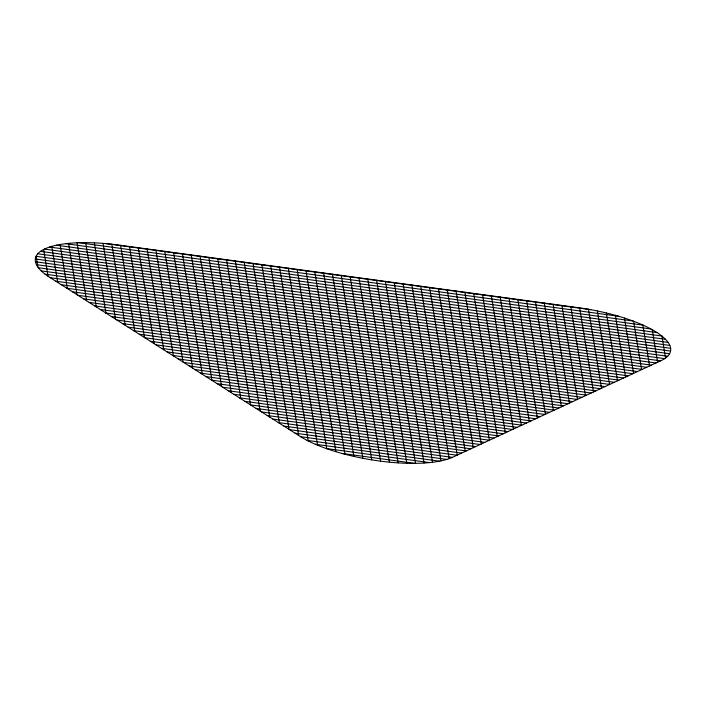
<?xml version="1.0" encoding="UTF-8"?>
<svg xmlns="http://www.w3.org/2000/svg" width="706" height="706" viewBox="0 0 706 706"><rect width="100%" height="100%" fill="white"/><g stroke="black" fill="none" stroke-linecap="round" stroke-linejoin="round"><path stroke-width="1.06" d="M105.935 243.614L590.79 309.687M79.072 242.732L618.588 316.253M65.737 243.685L632.867 320.974M56.462 245.203L643.078 325.139M49.57 247.038L650.906 328.978M44.381 249.103L657.03 332.588M40.533 251.354L661.822 336.021M37.815 253.763L665.476 339.295M36.112 256.304L668.123 342.428M35.335 258.978L669.826 345.437M35.459 261.767L670.647 348.323M36.474 264.679L670.568 351.094M38.38 267.724L669.597 353.732M41.239 270.883L667.673 356.248M45.131 274.193L664.717 358.622M50.188 277.661L660.604 360.837M55.756 281.191L655.971 362.981M61.316 284.73L651.347 365.126M66.885 288.26L646.722 367.27M72.453 291.79L642.089 369.414M78.013 295.329L637.465 371.559M83.582 298.859L632.841 373.712M89.141 302.397L628.208 375.857M94.71 305.927L623.583 378.001M100.278 309.466L618.959 380.146M105.838 312.996L614.326 382.29M111.407 316.535L609.702 384.435M116.967 320.065L605.077 386.579M122.535 323.604L600.444 388.724M128.095 327.134L595.82 390.868M133.663 330.673L591.196 393.013M139.232 334.203L586.562 395.166M144.792 337.742L581.938 397.31M150.36 341.272L577.314 399.455M155.92 344.81L572.681 401.599M161.489 348.34L568.056 403.744M167.057 351.879L563.423 405.888M172.617 355.409L558.799 408.033M178.186 358.948L554.175 410.177M183.745 362.478L549.542 412.322M189.314 366.017L544.917 414.466M194.882 369.547L540.293 416.619M200.442 373.086L535.66 418.764M206.011 376.616L531.036 420.908M211.571 380.146L526.411 423.053M217.139 383.685L521.778 425.197M222.708 387.215L517.154 427.342M228.267 390.753L512.53 429.486M233.836 394.283L507.896 431.631M239.396 397.822L503.272 433.775M244.964 401.352L498.648 435.92M494.015 438.073L250.533 404.891L226.538 259.737M256.093 408.421L489.39 440.217L464.866 292.213M261.661 411.96L484.766 442.362M267.221 415.49L480.133 444.506M272.79 419.029L475.509 446.651M278.349 422.559L470.884 448.795M283.918 426.097L466.251 450.94M289.486 429.627L461.627 453.084M295.046 433.166L456.994 455.229M300.624 436.696L452.361 457.373M307.092 440.359L446.836 459.403M315.37 444.259L439.494 461.177M326.269 448.522L429.53 462.589M341.978 453.437L414.757 463.357M661.937 336.109L665.555 358.048M652.247 329.72L657.613 362.222M642.848 325.034L649.599 365.937M633.591 321.239L641.586 369.653M624.439 318.053L633.573 373.368M615.358 315.326L625.56 377.083M606.348 312.979L617.538 380.799M597.382 310.967L609.525 384.514M588.477 309.272L601.512 388.229M579.617 307.86L593.499 391.945M570.792 306.651L585.486 395.66M561.958 305.451L577.464 399.375M553.133 304.242L569.451 403.1M544.308 303.042L561.438 406.815M535.483 301.841L553.425 410.53M526.65 300.641L545.411 414.245M517.825 299.432L537.39 417.961M509 298.232L529.376 421.676M500.175 297.032L521.363 425.391M491.35 295.823L513.35 429.107M482.516 294.623L505.337 432.822M473.691 293.422L497.315 436.537M456.041 291.013L481.289 443.968M447.216 289.813L473.276 447.683M438.382 288.613L465.263 451.399M429.557 287.404L457.241 455.114M420.732 286.204L449.192 458.626M411.907 285.003L440.941 460.886M403.082 283.794L432.54 462.262M394.248 282.594L424.041 463.03M385.423 281.394L415.463 463.348M376.598 280.194L406.824 463.277M367.773 278.985L398.131 462.871M358.948 277.785L389.385 462.165M350.114 276.584L380.587 461.159M341.289 275.375L371.744 459.88M332.464 274.175L362.858 458.3M323.639 272.975L353.918 456.429M314.805 271.766L344.934 454.232M305.98 270.566L335.88 451.672M297.155 269.365L326.763 448.698M288.33 268.165L317.55 445.186M279.505 266.956L308.222 440.932M270.672 265.756L298.691 435.478M261.847 264.556L289.054 429.354M253.022 263.347L279.417 423.238M244.197 262.147L269.78 417.114M235.372 260.946L260.135 410.989M217.713 258.537L240.861 398.749M208.888 257.337L231.224 392.624M200.063 256.137L221.587 386.509M191.238 254.928L211.941 380.384M182.404 253.728L202.304 374.259M173.579 252.527L192.667 368.144M164.754 251.318L183.03 362.019M155.929 250.118L173.385 355.903M147.095 248.918L163.748 349.779M138.27 247.718L154.111 343.654M129.445 246.509L144.474 337.539M120.62 245.309L134.837 331.414M111.804 244.197L125.191 325.289M103.041 243.376L115.555 319.174M94.33 242.846L105.918 313.049M85.664 242.643L96.281 306.925M77.06 242.802L86.635 300.809M68.535 243.385L76.998 294.684M60.089 244.505L67.361 288.56M51.767 246.368L57.724 282.444M43.648 249.474L48.079 276.293M36.138 256.234L37.939 267.115M661.116 360.598L452.881 457.144A89.53 27.366 9.6 0 1 299.997 436.308L49.57 277.264A89.53 27.366 9.6 0 1 118.987 245.088L577.64 307.587A89.53 27.366 9.6 0 1 661.116 360.598"/></g></svg>
